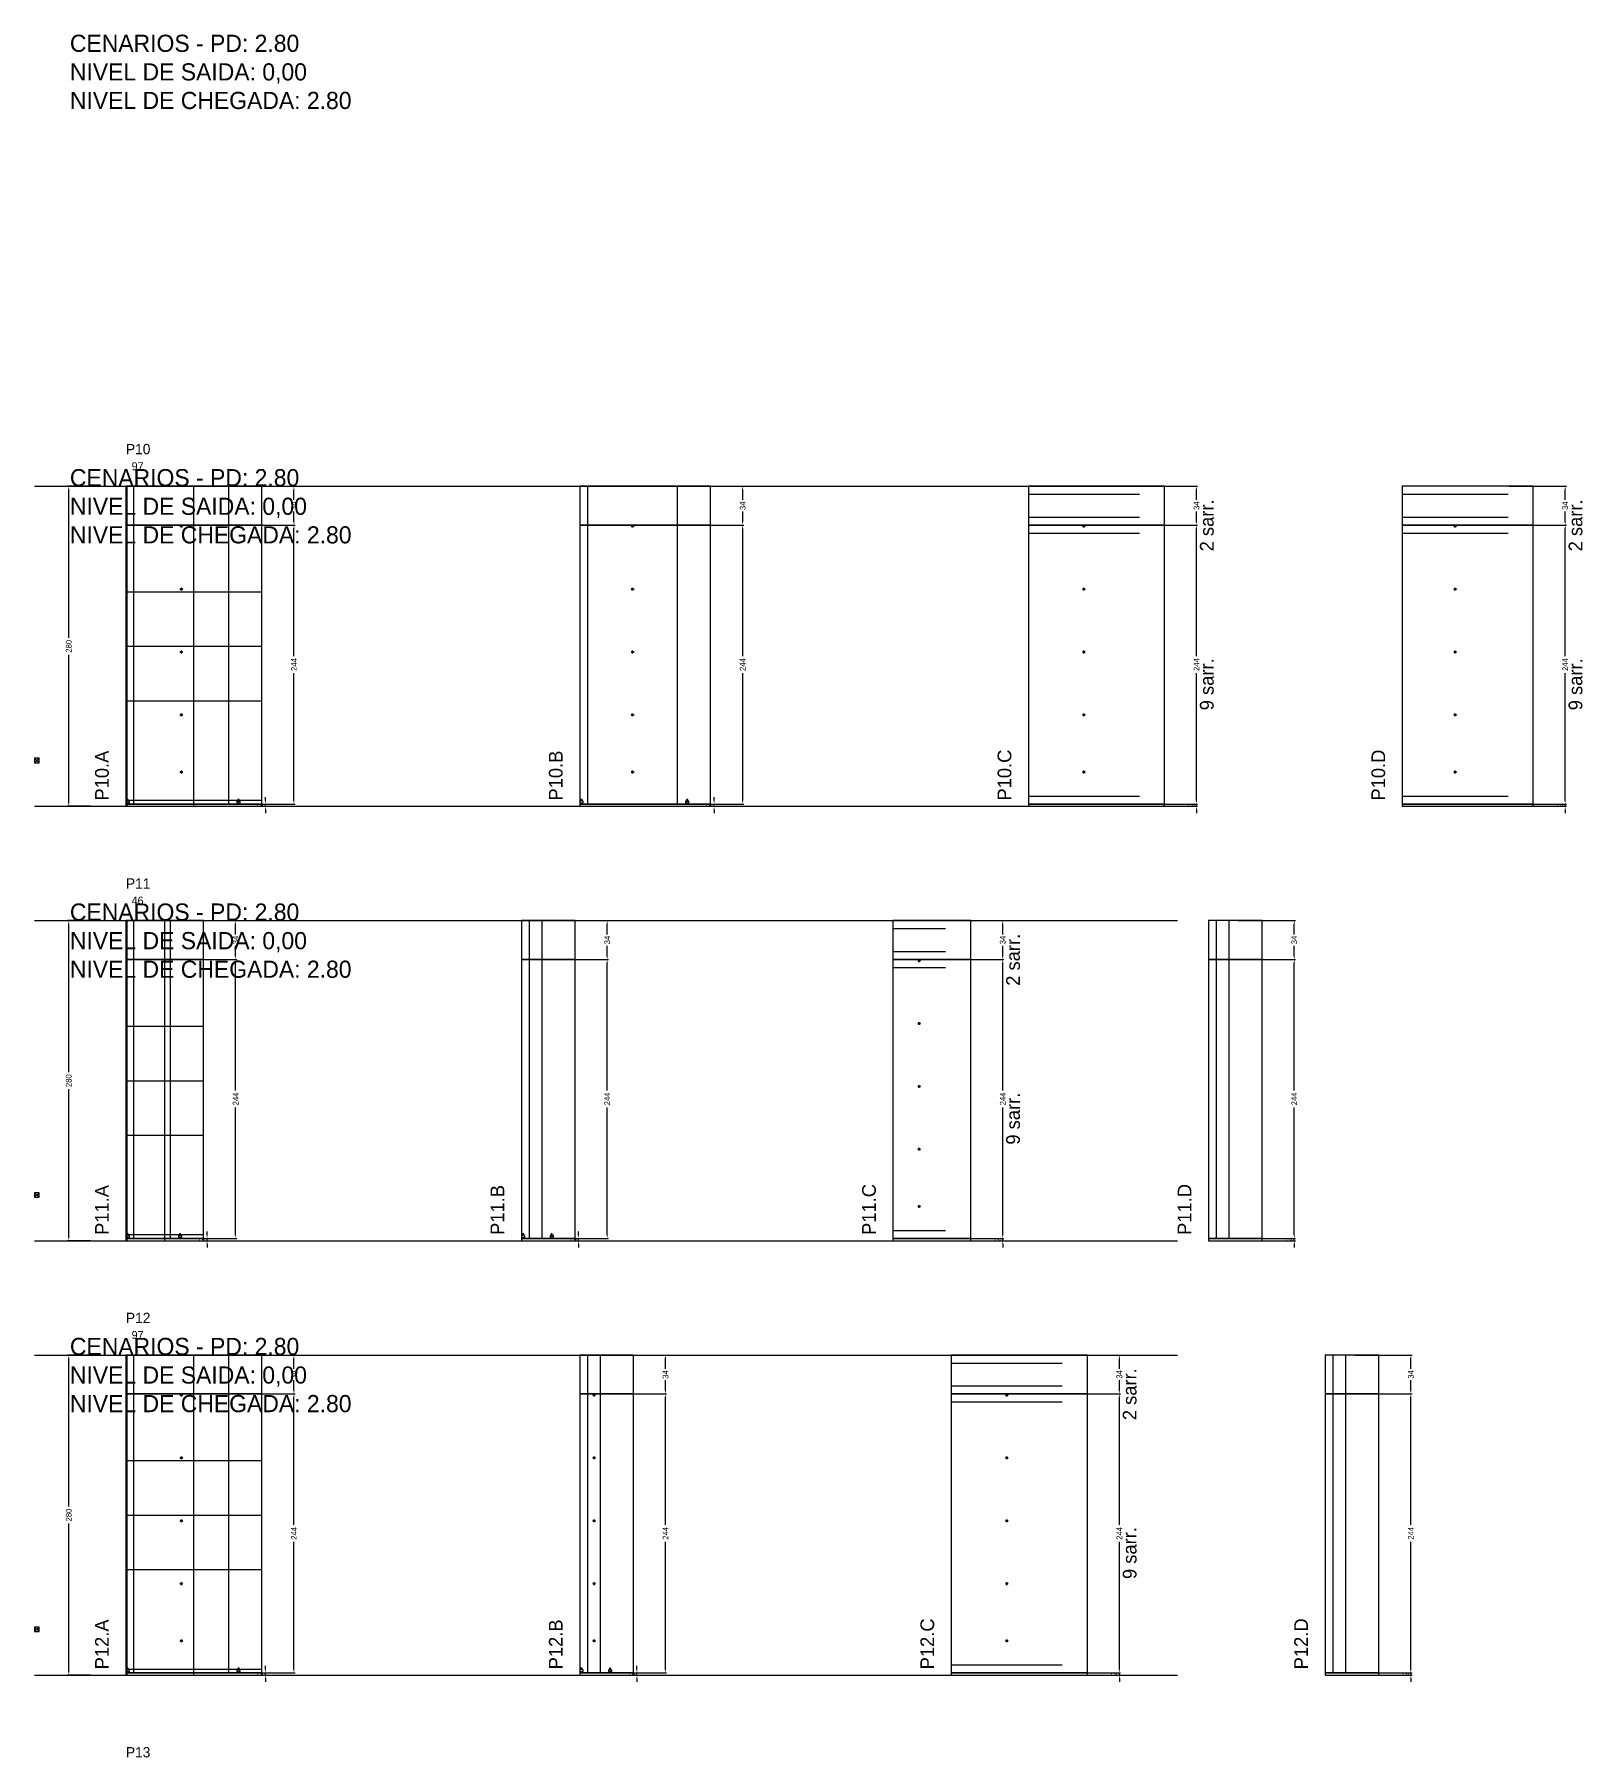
# Model space of a CAD drawing. Header units: centimetres. Extents: x -10500 to 4150, y -6466 to 304.
# Drawn here: x -7000 to -5646, y -1212 to 295 of the extents above; entities that cross this region are included whole.
import ezdxf

# ---------------------------------------------------------------- set-up
doc = ezdxf.new("R2010")
doc.units = ezdxf.units.CM
doc.linetypes.add('DASHED', pattern=[2, -2])
for name, color, linetype in [('CHAPA', 140, 'Continuous'), ('COTA', 241, 'Continuous'), ('COTAS FURACAO', 16, 'Continuous'), ('Madeira', 30, 'Continuous'), ('MEIO_PONT', 160, 'Continuous'), ('NOMENCLATURA', 7, 'Continuous'), ('Nível', 160, 'Continuous'), ('Painéis', 200, 'Continuous'), ('Perfil Metálico', 150, 'Continuous'), ('SARR_2.2x7', 40, 'Continuous'), ('SARRAFO DE PRESSAO', 200, 'Continuous'), ('texto', 7, 'Continuous'), ('TEXTO_GERAL', 7, 'Continuous')]:
    doc.layers.add(name, color=color, linetype=linetype)
doc.dimstyles.new('PAINEL-NOVA', dxfattribs={"dimtxt": 5, "dimasz": 3, "dimexe": 1, "dimexo": 1, "dimgap": 1, "dimtad": 1, "dimcen": 2.5, "dimazin": 3, "dimtfac": 1, "dimtmove": 0, "dimatfit": 3})

# ---------------------------------------------------------------- blocks, each defined once
blk = doc.blocks.new('_CLOSEDFILLED')
at = {"color": 0, "linetype": 'BYBLOCK'}
blk.add_solid([(-1, 0.16), (0, 0), (-1, -0.16)], dxfattribs=at)
blk = doc.blocks.new('*D1')
for p, q in [((-6951, -100), (-6971, -100)), ((-6970, -232.5), (-6970, -103)), ((-6970, -377), (-6970, -247.5)), ((-6951, -380), (-6971, -380))]:
    blk.add_line(p, q)
at = {"layer": 'Defpoints'}
for p in [(-6950, -100), (-6970, -380), (-6950, -380)]:
    blk.add_point(p, dxfattribs=at)
at = {"layer": 'COTA', "xscale": 3, "yscale": 3}
for p, rotation in [((-6970, -100), 90), ((-6970, -380), 270)]:
    blk.add_blockref('_CLOSEDFILLED', p, dxfattribs=dict(at, rotation=rotation))
at = {"layer": 'COTA', "insert": (-6970, -240), "char_height": 5, "attachment_point": 5, "rotation": 90}
blk.add_mtext('280', dxfattribs=at)
blk = doc.blocks.new('MULDURA')
at = {"layer": 'Paineis'}
for p, q in [((0, 0), (4, 4)), ((4, 0), (0, 4))]:
    blk.add_line(p, q, dxfattribs=at)
blk.add_lwpolyline([(0, 0), (4, 0), (4, 4), (0, 4)], close=True, dxfattribs=at)
blk = doc.blocks.new('*D3')
for p, q in [((-6822, -134), (-6772, -134)), ((-6773, -248.5), (-6773, -137)), ((-6773, -375), (-6773, -263.5)), ((-6822, -378), (-6772, -378))]:
    blk.add_line(p, q)
at = {"layer": 'Defpoints'}
for p in [(-6823, -134), (-6823, -378), (-6773, -378)]:
    blk.add_point(p, dxfattribs=at)
at = {"layer": 'COTA', "xscale": 3, "yscale": 3}
for p, rotation in [((-6773, -134), 90), ((-6773, -378), 270)]:
    blk.add_blockref('_CLOSEDFILLED', p, dxfattribs=dict(at, rotation=rotation))
at = {"layer": 'COTA', "insert": (-6773, -256), "char_height": 5, "attachment_point": 5, "rotation": 90}
blk.add_mtext('244', dxfattribs=at)
blk = doc.blocks.new('*D4')
for p, q in [((-6822, -100), (-6772, -100)), ((-6773, -112), (-6773, -103)), ((-6822, -134), (-6772, -134)), ((-6773, -131), (-6773, -122))]:
    blk.add_line(p, q)
at = {"layer": 'Defpoints'}
for p in [(-6823, -100), (-6823, -134), (-6773, -134)]:
    blk.add_point(p, dxfattribs=at)
at = {"layer": 'COTA', "xscale": 3, "yscale": 3}
for p, rotation in [((-6773, -100), 90), ((-6773, -134), 270)]:
    blk.add_blockref('_CLOSEDFILLED', p, dxfattribs=dict(at, rotation=rotation))
at = {"layer": 'COTA', "insert": (-6773, -117), "char_height": 5, "attachment_point": 5, "rotation": 90}
blk.add_mtext('34', dxfattribs=at)
blk = doc.blocks.new('SLIPTEE')
at = {"layer": 'Paineis'}
blk.add_lwpolyline([(0, 0), (3, 0), (3, 1.5), (2, 1.5), (2, 3), (1, 3), (1, 1.5), (0, 1.5)], close=True, dxfattribs=at)
blk = doc.blocks.new('SLIPTDD')
at = {"layer": 'Paineis'}
blk.add_line((0, 1.5), (3, 1.5), dxfattribs=at)
blk.add_lwpolyline([(0, 0), (3, 0), (3, 1.5), (2, 1.5), (2, 3), (1, 3), (1, 1.5), (0, 1.5)], close=True, dxfattribs=at)
blk = doc.blocks.new('furacao')
at = {"layer": 'COTAS FURACAO'}
for p, q in [((-1.2, 0), (1.2, 0)), ((0, -1.2), (0, 1.2))]:
    blk.add_line(p, q, dxfattribs=at)
blk.add_circle((0, 0), 0.8, dxfattribs=at)
blk = doc.blocks.new('*D6')
for p, q in [((-6429.5, -134), (-6379.5, -134)), ((-6380.5, -248.5), (-6380.5, -137)), ((-6380.5, -375), (-6380.5, -263.5)), ((-6429.5, -378), (-6379.5, -378))]:
    blk.add_line(p, q)
at = {"layer": 'Defpoints'}
for p in [(-6430.5, -134), (-6430.5, -378), (-6380.5, -378)]:
    blk.add_point(p, dxfattribs=at)
at = {"layer": 'COTA', "xscale": 3, "yscale": 3}
for p, rotation in [((-6380.5, -134), 90), ((-6380.5, -378), 270)]:
    blk.add_blockref('_CLOSEDFILLED', p, dxfattribs=dict(at, rotation=rotation))
at = {"layer": 'COTA', "insert": (-6380.5, -256), "char_height": 5, "attachment_point": 5, "rotation": 90}
blk.add_mtext('244', dxfattribs=at)
blk = doc.blocks.new('*D7')
for p, q in [((-6429.5, -100), (-6379.5, -100)), ((-6380.5, -112), (-6380.5, -103)), ((-6429.5, -134), (-6379.5, -134)), ((-6380.5, -131), (-6380.5, -122))]:
    blk.add_line(p, q)
at = {"layer": 'Defpoints'}
for p in [(-6430.5, -100), (-6430.5, -134), (-6380.5, -134)]:
    blk.add_point(p, dxfattribs=at)
at = {"layer": 'COTA', "xscale": 3, "yscale": 3}
for p, rotation in [((-6380.5, -100), 90), ((-6380.5, -134), 270)]:
    blk.add_blockref('_CLOSEDFILLED', p, dxfattribs=dict(at, rotation=rotation))
at = {"layer": 'COTA', "insert": (-6380.5, -117), "char_height": 5, "attachment_point": 5, "rotation": 90}
blk.add_mtext('34', dxfattribs=at)
blk = doc.blocks.new('*D9')
for p, q in [((-6032.5, -134), (-5982.5, -134)), ((-5983.5, -248.5), (-5983.5, -137)), ((-5983.5, -375), (-5983.5, -263.5)), ((-6032.5, -378), (-5982.5, -378))]:
    blk.add_line(p, q)
at = {"layer": 'Defpoints'}
for p in [(-6033.5, -134), (-6033.5, -378), (-5983.5, -378)]:
    blk.add_point(p, dxfattribs=at)
at = {"layer": 'COTA', "xscale": 3, "yscale": 3}
for p, rotation in [((-5983.5, -134), 90), ((-5983.5, -378), 270)]:
    blk.add_blockref('_CLOSEDFILLED', p, dxfattribs=dict(at, rotation=rotation))
at = {"layer": 'COTA', "insert": (-5983.5, -256), "char_height": 5, "attachment_point": 5, "rotation": 90}
blk.add_mtext('244', dxfattribs=at)
blk = doc.blocks.new('*D10')
for p, q in [((-6032.5, -100), (-5982.5, -100)), ((-5983.5, -112), (-5983.5, -103)), ((-6032.5, -134), (-5982.5, -134)), ((-5983.5, -131), (-5983.5, -122))]:
    blk.add_line(p, q)
at = {"layer": 'Defpoints'}
for p in [(-6033.5, -100), (-6033.5, -134), (-5983.5, -134)]:
    blk.add_point(p, dxfattribs=at)
at = {"layer": 'COTA', "xscale": 3, "yscale": 3}
for p, rotation in [((-5983.5, -100), 90), ((-5983.5, -134), 270)]:
    blk.add_blockref('_CLOSEDFILLED', p, dxfattribs=dict(at, rotation=rotation))
at = {"layer": 'COTA', "insert": (-5983.5, -117), "char_height": 5, "attachment_point": 5, "rotation": 90}
blk.add_mtext('34', dxfattribs=at)
blk = doc.blocks.new('*D12')
for p, q in [((-5710, -134), (-5660, -134)), ((-5661, -248.5), (-5661, -137)), ((-5661, -375), (-5661, -263.5)), ((-5710, -378), (-5660, -378))]:
    blk.add_line(p, q)
at = {"layer": 'Defpoints'}
for p in [(-5711, -134), (-5711, -378), (-5661, -378)]:
    blk.add_point(p, dxfattribs=at)
at = {"layer": 'COTA', "xscale": 3, "yscale": 3}
for p, rotation in [((-5661, -134), 90), ((-5661, -378), 270)]:
    blk.add_blockref('_CLOSEDFILLED', p, dxfattribs=dict(at, rotation=rotation))
at = {"layer": 'COTA', "insert": (-5661, -256), "char_height": 5, "attachment_point": 5, "rotation": 90}
blk.add_mtext('244', dxfattribs=at)
blk = doc.blocks.new('*D13')
for p, q in [((-5710, -100), (-5660, -100)), ((-5661, -112), (-5661, -103)), ((-5710, -134), (-5660, -134)), ((-5661, -131), (-5661, -122))]:
    blk.add_line(p, q)
at = {"layer": 'Defpoints'}
for p in [(-5711, -100), (-5711, -134), (-5661, -134)]:
    blk.add_point(p, dxfattribs=at)
at = {"layer": 'COTA', "xscale": 3, "yscale": 3}
for p, rotation in [((-5661, -100), 90), ((-5661, -134), 270)]:
    blk.add_blockref('_CLOSEDFILLED', p, dxfattribs=dict(at, rotation=rotation))
at = {"layer": 'COTA', "insert": (-5661, -117), "char_height": 5, "attachment_point": 5, "rotation": 90}
blk.add_mtext('34', dxfattribs=at)
blk = doc.blocks.new('*D27')
for p, q in [((-6951, -480), (-6971, -480)), ((-6970, -612.5), (-6970, -483)), ((-6970, -757), (-6970, -627.5)), ((-6951, -760), (-6971, -760))]:
    blk.add_line(p, q)
at = {"layer": 'Defpoints'}
for p in [(-6950, -480), (-6970, -760), (-6950, -760)]:
    blk.add_point(p, dxfattribs=at)
at = {"layer": 'COTA', "xscale": 3, "yscale": 3}
for p, rotation in [((-6970, -480), 90), ((-6970, -760), 270)]:
    blk.add_blockref('_CLOSEDFILLED', p, dxfattribs=dict(at, rotation=rotation))
at = {"layer": 'COTA', "insert": (-6970, -620), "char_height": 5, "attachment_point": 5, "rotation": 90}
blk.add_mtext('280', dxfattribs=at)
blk = doc.blocks.new('*D29')
for p, q in [((-6873, -514), (-6823, -514)), ((-6824, -628.5), (-6824, -517)), ((-6824, -755), (-6824, -643.5)), ((-6873, -758), (-6823, -758))]:
    blk.add_line(p, q)
at = {"layer": 'Defpoints'}
for p in [(-6874, -514), (-6874, -758), (-6824, -758)]:
    blk.add_point(p, dxfattribs=at)
at = {"layer": 'COTA', "xscale": 3, "yscale": 3}
for p, rotation in [((-6824, -514), 90), ((-6824, -758), 270)]:
    blk.add_blockref('_CLOSEDFILLED', p, dxfattribs=dict(at, rotation=rotation))
at = {"layer": 'COTA', "insert": (-6824, -636), "char_height": 5, "attachment_point": 5, "rotation": 90}
blk.add_mtext('244', dxfattribs=at)
blk = doc.blocks.new('*D30')
for p, q in [((-6873, -480), (-6823, -480)), ((-6824, -492), (-6824, -483)), ((-6824, -511), (-6824, -502)), ((-6873, -514), (-6823, -514))]:
    blk.add_line(p, q)
at = {"layer": 'Defpoints'}
for p in [(-6874, -480), (-6874, -514), (-6824, -514)]:
    blk.add_point(p, dxfattribs=at)
at = {"layer": 'COTA', "xscale": 3, "yscale": 3}
for p, rotation in [((-6824, -480), 90), ((-6824, -514), 270)]:
    blk.add_blockref('_CLOSEDFILLED', p, dxfattribs=dict(at, rotation=rotation))
at = {"layer": 'COTA', "insert": (-6824, -497), "char_height": 5, "attachment_point": 5, "rotation": 90}
blk.add_mtext('34', dxfattribs=at)
blk = doc.blocks.new('*D32')
for p, q in [((-6548, -514), (-6498, -514)), ((-6499, -628.5), (-6499, -517)), ((-6499, -755), (-6499, -643.5)), ((-6548, -758), (-6498, -758))]:
    blk.add_line(p, q)
at = {"layer": 'Defpoints'}
for p in [(-6549, -514), (-6549, -758), (-6499, -758)]:
    blk.add_point(p, dxfattribs=at)
at = {"layer": 'COTA', "xscale": 3, "yscale": 3}
for p, rotation in [((-6499, -514), 90), ((-6499, -758), 270)]:
    blk.add_blockref('_CLOSEDFILLED', p, dxfattribs=dict(at, rotation=rotation))
at = {"layer": 'COTA', "insert": (-6499, -636), "char_height": 5, "attachment_point": 5, "rotation": 90}
blk.add_mtext('244', dxfattribs=at)
blk = doc.blocks.new('*D33')
for p, q in [((-6548, -480), (-6498, -480)), ((-6499, -492), (-6499, -483)), ((-6499, -511), (-6499, -502)), ((-6548, -514), (-6498, -514))]:
    blk.add_line(p, q)
at = {"layer": 'Defpoints'}
for p in [(-6549, -480), (-6549, -514), (-6499, -514)]:
    blk.add_point(p, dxfattribs=at)
at = {"layer": 'COTA', "xscale": 3, "yscale": 3}
for p, rotation in [((-6499, -480), 90), ((-6499, -514), 270)]:
    blk.add_blockref('_CLOSEDFILLED', p, dxfattribs=dict(at, rotation=rotation))
at = {"layer": 'COTA', "insert": (-6499, -497), "char_height": 5, "attachment_point": 5, "rotation": 90}
blk.add_mtext('34', dxfattribs=at)
blk = doc.blocks.new('*D35')
for p, q in [((-6202, -514), (-6152, -514)), ((-6153, -628.5), (-6153, -517)), ((-6153, -755), (-6153, -643.5)), ((-6202, -758), (-6152, -758))]:
    blk.add_line(p, q)
at = {"layer": 'Defpoints'}
for p in [(-6203, -514), (-6203, -758), (-6153, -758)]:
    blk.add_point(p, dxfattribs=at)
at = {"layer": 'COTA', "xscale": 3, "yscale": 3}
for p, rotation in [((-6153, -514), 90), ((-6153, -758), 270)]:
    blk.add_blockref('_CLOSEDFILLED', p, dxfattribs=dict(at, rotation=rotation))
at = {"layer": 'COTA', "insert": (-6153, -636), "char_height": 5, "attachment_point": 5, "rotation": 90}
blk.add_mtext('244', dxfattribs=at)
blk = doc.blocks.new('*D36')
for p, q in [((-6202, -480), (-6152, -480)), ((-6153, -492), (-6153, -483)), ((-6153, -511), (-6153, -502)), ((-6202, -514), (-6152, -514))]:
    blk.add_line(p, q)
at = {"layer": 'Defpoints'}
for p in [(-6203, -480), (-6203, -514), (-6153, -514)]:
    blk.add_point(p, dxfattribs=at)
at = {"layer": 'COTA', "xscale": 3, "yscale": 3}
for p, rotation in [((-6153, -480), 90), ((-6153, -514), 270)]:
    blk.add_blockref('_CLOSEDFILLED', p, dxfattribs=dict(at, rotation=rotation))
at = {"layer": 'COTA', "insert": (-6153, -497), "char_height": 5, "attachment_point": 5, "rotation": 90}
blk.add_mtext('34', dxfattribs=at)
blk = doc.blocks.new('*D38')
for p, q in [((-5947, -514), (-5897, -514)), ((-5898, -628.5), (-5898, -517)), ((-5898, -755), (-5898, -643.5)), ((-5947, -758), (-5897, -758))]:
    blk.add_line(p, q)
at = {"layer": 'Defpoints'}
for p in [(-5948, -514), (-5948, -758), (-5898, -758)]:
    blk.add_point(p, dxfattribs=at)
at = {"layer": 'COTA', "xscale": 3, "yscale": 3}
for p, rotation in [((-5898, -514), 90), ((-5898, -758), 270)]:
    blk.add_blockref('_CLOSEDFILLED', p, dxfattribs=dict(at, rotation=rotation))
at = {"layer": 'COTA', "insert": (-5898, -636), "char_height": 5, "attachment_point": 5, "rotation": 90}
blk.add_mtext('244', dxfattribs=at)
blk = doc.blocks.new('*D39')
for p, q in [((-5947, -480), (-5897, -480)), ((-5898, -492), (-5898, -483)), ((-5898, -511), (-5898, -502)), ((-5947, -514), (-5897, -514))]:
    blk.add_line(p, q)
at = {"layer": 'Defpoints'}
for p in [(-5948, -480), (-5948, -514), (-5898, -514)]:
    blk.add_point(p, dxfattribs=at)
at = {"layer": 'COTA', "xscale": 3, "yscale": 3}
for p, rotation in [((-5898, -480), 90), ((-5898, -514), 270)]:
    blk.add_blockref('_CLOSEDFILLED', p, dxfattribs=dict(at, rotation=rotation))
at = {"layer": 'COTA', "insert": (-5898, -497), "char_height": 5, "attachment_point": 5, "rotation": 90}
blk.add_mtext('34', dxfattribs=at)
blk = doc.blocks.new('*D53')
for p, q in [((-6951, -860), (-6971, -860)), ((-6970, -992.5), (-6970, -863)), ((-6970, -1137), (-6970, -1007.5)), ((-6951, -1140), (-6971, -1140))]:
    blk.add_line(p, q)
at = {"layer": 'Defpoints'}
for p in [(-6950, -860), (-6970, -1140), (-6950, -1140)]:
    blk.add_point(p, dxfattribs=at)
at = {"layer": 'COTA', "xscale": 3, "yscale": 3}
for p, rotation in [((-6970, -860), 90), ((-6970, -1140), 270)]:
    blk.add_blockref('_CLOSEDFILLED', p, dxfattribs=dict(at, rotation=rotation))
at = {"layer": 'COTA', "insert": (-6970, -1000), "char_height": 5, "attachment_point": 5, "rotation": 90}
blk.add_mtext('280', dxfattribs=at)
blk = doc.blocks.new('*D55')
for p, q in [((-6822, -894), (-6772, -894)), ((-6773, -1008.5), (-6773, -897)), ((-6773, -1135), (-6773, -1023.5)), ((-6822, -1138), (-6772, -1138))]:
    blk.add_line(p, q)
at = {"layer": 'Defpoints'}
for p in [(-6823, -894), (-6823, -1138), (-6773, -1138)]:
    blk.add_point(p, dxfattribs=at)
at = {"layer": 'COTA', "xscale": 3, "yscale": 3}
for p, rotation in [((-6773, -894), 90), ((-6773, -1138), 270)]:
    blk.add_blockref('_CLOSEDFILLED', p, dxfattribs=dict(at, rotation=rotation))
at = {"layer": 'COTA', "insert": (-6773, -1016), "char_height": 5, "attachment_point": 5, "rotation": 90}
blk.add_mtext('244', dxfattribs=at)
blk = doc.blocks.new('*D56')
for p, q in [((-6822, -860), (-6772, -860)), ((-6773, -872), (-6773, -863)), ((-6773, -891), (-6773, -882)), ((-6822, -894), (-6772, -894))]:
    blk.add_line(p, q)
at = {"layer": 'Defpoints'}
for p in [(-6823, -860), (-6823, -894), (-6773, -894)]:
    blk.add_point(p, dxfattribs=at)
at = {"layer": 'COTA', "xscale": 3, "yscale": 3}
for p, rotation in [((-6773, -860), 90), ((-6773, -894), 270)]:
    blk.add_blockref('_CLOSEDFILLED', p, dxfattribs=dict(at, rotation=rotation))
at = {"layer": 'COTA', "insert": (-6773, -877), "char_height": 5, "attachment_point": 5, "rotation": 90}
blk.add_mtext('34', dxfattribs=at)
blk = doc.blocks.new('*D58')
for p, q in [((-6497, -894), (-6447, -894)), ((-6448, -1008.5), (-6448, -897)), ((-6448, -1135), (-6448, -1023.5)), ((-6497, -1138), (-6447, -1138))]:
    blk.add_line(p, q)
at = {"layer": 'Defpoints'}
for p in [(-6498, -894), (-6498, -1138), (-6448, -1138)]:
    blk.add_point(p, dxfattribs=at)
at = {"layer": 'COTA', "xscale": 3, "yscale": 3}
for p, rotation in [((-6448, -894), 90), ((-6448, -1138), 270)]:
    blk.add_blockref('_CLOSEDFILLED', p, dxfattribs=dict(at, rotation=rotation))
at = {"layer": 'COTA', "insert": (-6448, -1016), "char_height": 5, "attachment_point": 5, "rotation": 90}
blk.add_mtext('244', dxfattribs=at)
blk = doc.blocks.new('*D59')
for p, q in [((-6497, -860), (-6447, -860)), ((-6448, -872), (-6448, -863)), ((-6448, -891), (-6448, -882)), ((-6497, -894), (-6447, -894))]:
    blk.add_line(p, q)
at = {"layer": 'Defpoints'}
for p in [(-6498, -860), (-6498, -894), (-6448, -894)]:
    blk.add_point(p, dxfattribs=at)
at = {"layer": 'COTA', "xscale": 3, "yscale": 3}
for p, rotation in [((-6448, -860), 90), ((-6448, -894), 270)]:
    blk.add_blockref('_CLOSEDFILLED', p, dxfattribs=dict(at, rotation=rotation))
at = {"layer": 'COTA', "insert": (-6448, -877), "char_height": 5, "attachment_point": 5, "rotation": 90}
blk.add_mtext('34', dxfattribs=at)
blk = doc.blocks.new('*D61')
for p, q in [((-6100, -894), (-6050, -894)), ((-6051, -1008.5), (-6051, -897)), ((-6051, -1135), (-6051, -1023.5)), ((-6100, -1138), (-6050, -1138))]:
    blk.add_line(p, q)
at = {"layer": 'Defpoints'}
for p in [(-6101, -894), (-6101, -1138), (-6051, -1138)]:
    blk.add_point(p, dxfattribs=at)
at = {"layer": 'COTA', "xscale": 3, "yscale": 3}
for p, rotation in [((-6051, -894), 90), ((-6051, -1138), 270)]:
    blk.add_blockref('_CLOSEDFILLED', p, dxfattribs=dict(at, rotation=rotation))
at = {"layer": 'COTA', "insert": (-6051, -1016), "char_height": 5, "attachment_point": 5, "rotation": 90}
blk.add_mtext('244', dxfattribs=at)
blk = doc.blocks.new('*D62')
for p, q in [((-6100, -860), (-6050, -860)), ((-6051, -872), (-6051, -863)), ((-6051, -891), (-6051, -882)), ((-6100, -894), (-6050, -894))]:
    blk.add_line(p, q)
at = {"layer": 'Defpoints'}
for p in [(-6101, -860), (-6101, -894), (-6051, -894)]:
    blk.add_point(p, dxfattribs=at)
at = {"layer": 'COTA', "xscale": 3, "yscale": 3}
for p, rotation in [((-6051, -860), 90), ((-6051, -894), 270)]:
    blk.add_blockref('_CLOSEDFILLED', p, dxfattribs=dict(at, rotation=rotation))
at = {"layer": 'COTA', "insert": (-6051, -877), "char_height": 5, "attachment_point": 5, "rotation": 90}
blk.add_mtext('34', dxfattribs=at)
blk = doc.blocks.new('*D64')
for p, q in [((-5845, -894), (-5795, -894)), ((-5796, -1008.5), (-5796, -897)), ((-5796, -1135), (-5796, -1023.5)), ((-5845, -1138), (-5795, -1138))]:
    blk.add_line(p, q)
at = {"layer": 'Defpoints'}
for p in [(-5846, -894), (-5846, -1138), (-5796, -1138)]:
    blk.add_point(p, dxfattribs=at)
at = {"layer": 'COTA', "xscale": 3, "yscale": 3}
for p, rotation in [((-5796, -894), 90), ((-5796, -1138), 270)]:
    blk.add_blockref('_CLOSEDFILLED', p, dxfattribs=dict(at, rotation=rotation))
at = {"layer": 'COTA', "insert": (-5796, -1016), "char_height": 5, "attachment_point": 5, "rotation": 90}
blk.add_mtext('244', dxfattribs=at)
blk = doc.blocks.new('*D65')
for p, q in [((-5845, -860), (-5795, -860)), ((-5796, -872), (-5796, -863)), ((-5796, -891), (-5796, -882)), ((-5845, -894), (-5795, -894))]:
    blk.add_line(p, q)
at = {"layer": 'Defpoints'}
for p in [(-5846, -860), (-5846, -894), (-5796, -894)]:
    blk.add_point(p, dxfattribs=at)
at = {"layer": 'COTA', "xscale": 3, "yscale": 3}
for p, rotation in [((-5796, -860), 90), ((-5796, -894), 270)]:
    blk.add_blockref('_CLOSEDFILLED', p, dxfattribs=dict(at, rotation=rotation))
at = {"layer": 'COTA', "insert": (-5796, -877), "char_height": 5, "attachment_point": 5, "rotation": 90}
blk.add_mtext('34', dxfattribs=at)

msp = doc.modelspace()

# ---------------------------------------------------------------- linework, layer by layer
at = {"layer": 'CHAPA'}
for points in [[(-6920, -380), (-6918.8, -380), (-6918.8, -100), (-6920, -100)], [(-6920, -760), (-6918.8, -760), (-6918.8, -480), (-6920, -480)], [(-6920, -1140), (-6918.8, -1140), (-6918.8, -860), (-6920, -860)]]:
    msp.add_lwpolyline(points, close=True, dxfattribs=at)
at = {"layer": 'Madeira'}
for points in [[(-6920, -192.4), (-6801, -192.4)], [(-6920, -287.6), (-6801, -287.6)], [(-6920, -572.4), (-6852, -572.4)], [(-6920, -667.6), (-6852, -667.6)], [(-6920, -952.4), (-6801, -952.4)], [(-6920, -1047.6), (-6801, -1047.6)]]:
    msp.add_lwpolyline(points, dxfattribs=at)
at = {"layer": 'MEIO_PONT'}
for points in [[(-6920, -240), (-6801, -240)], [(-6920, -620), (-6852, -620)], [(-6920, -1000), (-6801, -1000)]]:
    msp.add_lwpolyline(points, dxfattribs=at)
at = {"layer": 'Nível', "linetype": 'DASHED'}
for points in [[(-7000, -100), (-6000, -100)], [(-7000, -380), (-6000, -380)], [(-7000, -480), (-6000, -480)], [(-7000, -760), (-6000, -760)], [(-7000, -860), (-6000, -860)], [(-7000, -1140), (-6000, -1140)]]:
    msp.add_lwpolyline(points, dxfattribs=at)
at = {"layer": 'Painéis'}
for points in [[(-6920, -134), (-6801, -134), (-6801, -100), (-6920, -100)], [(-6920, -380), (-6801, -380), (-6801, -100), (-6920, -100)], [(-6523, -134), (-6408.5, -134), (-6408.5, -100), (-6523, -100)], [(-6130.5, -134), (-6011.5, -134), (-6011.5, -100), (-6130.5, -100)], [(-5803.5, -134), (-5689, -134), (-5689, -100), (-5803.5, -100)], [(-6920, -378), (-6801, -378), (-6801, -134), (-6920, -134)], [(-6523, -378), (-6408.5, -378), (-6408.5, -134), (-6523, -134)], [(-6130.5, -378), (-6011.5, -378), (-6011.5, -134), (-6130.5, -134)], [(-5803.5, -378), (-5689, -378), (-5689, -134), (-5803.5, -134)], [(-6920, -380), (-6801, -380), (-6801, -378), (-6920, -378)], [(-6523, -380), (-6408.5, -380), (-6408.5, -378), (-6523, -378)], [(-6130.5, -380), (-6011.5, -380), (-6011.5, -378), (-6130.5, -378)], [(-5803.5, -380), (-5689, -380), (-5689, -378), (-5803.5, -378)], [(-6920, -514), (-6852, -514), (-6852, -480), (-6920, -480)], [(-6920, -760), (-6852, -760), (-6852, -480), (-6920, -480)], [(-6574, -514), (-6527, -514), (-6527, -480), (-6574, -480)], [(-6249, -514), (-6181, -514), (-6181, -480), (-6249, -480)], [(-5973, -514), (-5926, -514), (-5926, -480), (-5973, -480)], [(-6920, -758), (-6852, -758), (-6852, -514), (-6920, -514)], [(-6574, -758), (-6527, -758), (-6527, -514), (-6574, -514)], [(-6249, -758), (-6181, -758), (-6181, -514), (-6249, -514)], [(-5973, -758), (-5926, -758), (-5926, -514), (-5973, -514)], [(-6920, -760), (-6852, -760), (-6852, -758), (-6920, -758)], [(-6574, -760), (-6527, -760), (-6527, -758), (-6574, -758)], [(-6249, -760), (-6181, -760), (-6181, -758), (-6249, -758)], [(-5973, -760), (-5926, -760), (-5926, -758), (-5973, -758)], [(-6920, -894), (-6801, -894), (-6801, -860), (-6920, -860)], [(-6920, -1140), (-6801, -1140), (-6801, -860), (-6920, -860)], [(-6523, -894), (-6476, -894), (-6476, -860), (-6523, -860)], [(-6198, -894), (-6079, -894), (-6079, -860), (-6198, -860)], [(-5871, -894), (-5824, -894), (-5824, -860), (-5871, -860)], [(-6920, -1138), (-6801, -1138), (-6801, -894), (-6920, -894)], [(-6523, -1138), (-6476, -1138), (-6476, -894), (-6523, -894)], [(-6198, -1138), (-6079, -1138), (-6079, -894), (-6198, -894)], [(-5871, -1138), (-5824, -1138), (-5824, -894), (-5871, -894)], [(-6920, -1140), (-6801, -1140), (-6801, -1138), (-6920, -1138)], [(-6523, -1140), (-6476, -1140), (-6476, -1138), (-6523, -1138)], [(-6198, -1140), (-6079, -1140), (-6079, -1138), (-6198, -1138)], [(-5871, -1140), (-5824, -1140), (-5824, -1138), (-5871, -1138)]]:
    msp.add_lwpolyline(points, close=True, dxfattribs=at)
at = {"layer": 'Perfil Metálico'}
for p, q in [((-6860.5, -380), (-6860.5, -100)), ((-6886, -760), (-6886, -480)), ((-6860.5, -1140), (-6860.5, -860))]:
    msp.add_line(p, q, dxfattribs=at)
at = {"layer": 'SARR_2.2x7'}
for points in [[(-6913, -134), (-6913, -100)], [(-6830, -134), (-6830, -100)], [(-6516, -134), (-6516, -100)], [(-6437.5, -134), (-6437.5, -100)], [(-6130.5, -107), (-6033.5, -107)], [(-5803.5, -107), (-5711, -107)], [(-6130.5, -127), (-6033.5, -127)], [(-5803.5, -127), (-5711, -127)], [(-6130.5, -141), (-6033.5, -141)], [(-5803.5, -141), (-5711, -141)], [(-6130.5, -371), (-6033.5, -371)], [(-5803.5, -371), (-5711, -371)], [(-6913, -514), (-6913, -480)], [(-6881, -514), (-6881, -480)], [(-6567, -514), (-6567, -480)], [(-6556, -514), (-6556, -480)], [(-5966, -514), (-5966, -480)], [(-5955, -514), (-5955, -480)], [(-6249, -487), (-6203, -487)], [(-6249, -507), (-6203, -507)], [(-6249, -521), (-6203, -521)], [(-6249, -751), (-6203, -751)], [(-6913, -894), (-6913, -860)], [(-6830, -894), (-6830, -860)], [(-6516, -894), (-6516, -860)], [(-6505, -894), (-6505, -860)], [(-6198, -867), (-6101, -867)], [(-5864, -894), (-5864, -860)], [(-5853, -894), (-5853, -860)], [(-6198, -887), (-6101, -887)], [(-6198, -901), (-6101, -901)], [(-6198, -1131), (-6101, -1131)]]:
    msp.add_lwpolyline(points, dxfattribs=at)
at = {"layer": 'SARR_2.2x7', "linetype": 'DASHED'}
for points in [[(-6913, -378), (-6913, -134)], [(-6830, -378), (-6830, -134)], [(-6516, -378), (-6516, -134)], [(-6437.5, -378), (-6437.5, -134)], [(-6913, -758), (-6913, -514)], [(-6881, -758), (-6881, -514)], [(-6567, -758), (-6567, -514)], [(-6556, -758), (-6556, -514)], [(-5966, -758), (-5966, -514)], [(-5955, -758), (-5955, -514)], [(-6913, -1138), (-6913, -894)], [(-6830, -1138), (-6830, -894)], [(-6516, -1138), (-6516, -894)], [(-6505, -1138), (-6505, -894)], [(-5864, -1138), (-5864, -894)], [(-5853, -1138), (-5853, -894)]]:
    msp.add_lwpolyline(points, dxfattribs=at)
at = {"layer": 'SARRAFO DE PRESSAO'}
for points in [[(-6920, -380), (-6801, -380), (-6801, -375), (-6920, -375)], [(-6920, -760), (-6852, -760), (-6852, -755), (-6920, -755)], [(-6920, -1140), (-6801, -1140), (-6801, -1135), (-6920, -1135)]]:
    msp.add_lwpolyline(points, close=True, dxfattribs=at)

# ---------------------------------------------------------------- block references
at = {"layer": 'COTA'}
for name, p in [('furacao', (-6871.5, -135)), ('furacao', (-6476.75, -135)), ('furacao', (-6082, -135)), ('furacao', (-5757.25, -135)), ('furacao', (-6871.5, -190)), ('furacao', (-6476.75, -190)), ('furacao', (-6082, -190)), ('furacao', (-5757.25, -190)), ('furacao', (-6871.5, -245)), ('furacao', (-6476.75, -245)), ('furacao', (-6082, -245)), ('furacao', (-5757.25, -245)), ('furacao', (-6871.5, -300)), ('furacao', (-6476.75, -300)), ('furacao', (-6082, -300)), ('furacao', (-5757.25, -300)), ('MULDURA', (-7000, -342)), ('furacao', (-6871.5, -350)), ('furacao', (-6476.75, -350)), ('furacao', (-6082, -350)), ('furacao', (-5757.25, -350)), ('SLIPTEE', (-6920, -377)), ('SLIPTDD', (-6823, -377)), ('SLIPTEE', (-6523, -377)), ('SLIPTDD', (-6430.5, -377)), ('furacao', (-6226, -515)), ('furacao', (-6226, -570)), ('furacao', (-6226, -625)), ('furacao', (-6226, -680)), ('MULDURA', (-7000, -722)), ('furacao', (-6226, -730)), ('SLIPTEE', (-6920, -757)), ('SLIPTDD', (-6874, -757)), ('SLIPTEE', (-6574, -757)), ('SLIPTDD', (-6549, -757)), ('furacao', (-6871.5, -895)), ('furacao', (-6510.5, -895)), ('furacao', (-6149.5, -895)), ('furacao', (-6871.5, -950)), ('furacao', (-6510.5, -950)), ('furacao', (-6149.5, -950)), ('furacao', (-6871.5, -1005)), ('furacao', (-6510.5, -1005)), ('furacao', (-6149.5, -1005)), ('furacao', (-6871.5, -1060)), ('furacao', (-6510.5, -1060)), ('furacao', (-6149.5, -1060)), ('MULDURA', (-7000, -1102)), ('furacao', (-6871.5, -1110)), ('furacao', (-6510.5, -1110)), ('furacao', (-6149.5, -1110)), ('SLIPTEE', (-6920, -1137)), ('SLIPTDD', (-6823, -1137)), ('SLIPTEE', (-6523, -1137)), ('SLIPTDD', (-6498, -1137))]:
    msp.add_blockref(name, p, dxfattribs=at)

# ---------------------------------------------------------------- texts
at = {"layer": 'NOMENCLATURA'}
for s, p in [('CENARIOS - PD: 2.80', (-6969, 280)), ('NIVEL DE SAIDA: 0,00', (-6969, 255)), ('NIVEL DE CHEGADA: 2.80', (-6969, 230)), ('CENARIOS - PD: 2.80', (-6969, -100)), ('NIVEL DE SAIDA: 0,00', (-6969, -125)), ('NIVEL DE CHEGADA: 2.80', (-6969, -150)), ('CENARIOS - PD: 2.80', (-6969, -480)), ('NIVEL DE SAIDA: 0,00', (-6969, -505)), ('NIVEL DE CHEGADA: 2.80', (-6969, -530)), ('CENARIOS - PD: 2.80', (-6969, -860)), ('NIVEL DE SAIDA: 0,00', (-6969, -885)), ('NIVEL DE CHEGADA: 2.80', (-6969, -910))]:
    msp.add_text(s, height=15, dxfattribs=at).set_placement(p)
for s, p in [('2 sarr.', (-5968.5, -157)), ('2 sarr.', (-5646, -157)), ('9 sarr.', (-5968.5, -296)), ('9 sarr.', (-5646, -296)), ('P10.A', (-6935, -375)), ('P10.C', (-6145.5, -375)), ('P10.D', (-5818.5, -375)), ('P10.B', (-6538, -375)), ('2 sarr.', (-6138, -537)), ('9 sarr.', (-6138, -676)), ('P11.A', (-6935, -755)), ('P11.B', (-6589, -755)), ('P11.C', (-6264, -755)), ('P11.D', (-5988, -755)), ('2 sarr.', (-6036, -917)), ('9 sarr.', (-6036, -1056)), ('P12.A', (-6935, -1135)), ('P12.B', (-6538, -1135)), ('P12.C', (-6213, -1135)), ('P12.D', (-5886, -1135))]:
    msp.add_text(s, height=12, rotation=90, dxfattribs=at).set_placement(p)
at = {"layer": 'texto'}
for s, p in [('97', (-6915, -86)), ('46', (-6915, -466)), ('97', (-6915, -846))]:
    msp.add_text(s, height=7, dxfattribs=at).set_placement(p)
at = {"layer": 'TEXTO_GERAL'}
for s, p in [('P10', (-6920, -72)), ('P11', (-6920, -452)), ('P12', (-6920, -832)), ('P13', (-6920, -1212))]:
    msp.add_text(s, height=9, dxfattribs=at).set_placement(p)

# ---------------------------------------------------------------- dimensions: what is measured, and where the dimension line sits
at = {"layer": 'COTA'}
for base, p1, p2, picture, middle in [((-6970, -380), (-6950, -380), (-6950, -100), '*D1', (-6970, -240)), ((-6773, -134), (-6823, -134), (-6823, -100), '*D4', (-6773, -117)), ((-6380.5, -134), (-6430.5, -134), (-6430.5, -100), '*D7', (-6380.5, -117)), ((-5983.5, -134), (-6033.5, -134), (-6033.5, -100), '*D10', (-5983.5, -117)), ((-5661, -134), (-5711, -134), (-5711, -100), '*D13', (-5661, -117)), ((-6773, -378), (-6823, -378), (-6823, -134), '*D3', (-6773, -256)), ((-6380.5, -378), (-6430.5, -378), (-6430.5, -134), '*D6', (-6380.5, -256)), ((-5983.5, -378), (-6033.5, -378), (-6033.5, -134), '*D9', (-5983.5, -256)), ((-5661, -378), (-5711, -378), (-5711, -134), '*D12', (-5661, -256)), ((-6970, -760), (-6950, -760), (-6950, -480), '*D27', (-6970, -620)), ((-6824, -514), (-6874, -514), (-6874, -480), '*D30', (-6824, -497)), ((-6499, -514), (-6549, -514), (-6549, -480), '*D33', (-6499, -497)), ((-6153, -514), (-6203, -514), (-6203, -480), '*D36', (-6153, -497)), ((-5898, -514), (-5948, -514), (-5948, -480), '*D39', (-5898, -497)), ((-6824, -758), (-6874, -758), (-6874, -514), '*D29', (-6824, -636)), ((-6499, -758), (-6549, -758), (-6549, -514), '*D32', (-6499, -636)), ((-6153, -758), (-6203, -758), (-6203, -514), '*D35', (-6153, -636)), ((-5898, -758), (-5948, -758), (-5948, -514), '*D38', (-5898, -636)), ((-6970, -1140), (-6950, -1140), (-6950, -860), '*D53', (-6970, -1000)), ((-6773, -894), (-6823, -894), (-6823, -860), '*D56', (-6773, -877)), ((-6448, -894), (-6498, -894), (-6498, -860), '*D59', (-6448, -877)), ((-6051, -894), (-6101, -894), (-6101, -860), '*D62', (-6051, -877)), ((-5796, -894), (-5846, -894), (-5846, -860), '*D65', (-5796, -877)), ((-6773, -1138), (-6823, -1138), (-6823, -894), '*D55', (-6773, -1016)), ((-6448, -1138), (-6498, -1138), (-6498, -894), '*D58', (-6448, -1016)), ((-6051, -1138), (-6101, -1138), (-6101, -894), '*D61', (-6051, -1016)), ((-5796, -1138), (-5846, -1138), (-5846, -894), '*D64', (-5796, -1016))]:
    dim = msp.add_linear_dim(base=base, p1=p1, p2=p2, angle=90, dimstyle='PAINEL-NOVA', dxfattribs=at)
    dim.commit()
    dim.dimension.update_dxf_attribs({"geometry": picture, "text_midpoint": middle})
for base, p1, p2 in [((-6798, -380), (-6823, -380), (-6823, -378)), ((-6405.5, -380), (-6430.5, -380), (-6430.5, -378)), ((-5983.5, -380), (-6033.5, -380), (-6033.5, -378)), ((-5661, -380), (-5711, -380), (-5711, -378)), ((-6849, -760), (-6874, -760), (-6874, -758)), ((-6524, -760), (-6549, -760), (-6549, -758)), ((-6153, -760), (-6203, -760), (-6203, -758)), ((-5898, -760), (-5948, -760), (-5948, -758)), ((-6798, -1140), (-6823, -1140), (-6823, -1138)), ((-6473, -1140), (-6498, -1140), (-6498, -1138)), ((-6051, -1140), (-6101, -1140), (-6101, -1138)), ((-5796, -1140), (-5846, -1140), (-5846, -1138))]:
    msp.add_linear_dim(base=base, p1=p1, p2=p2, angle=90, dimstyle='PAINEL-NOVA', dxfattribs=at).render()

doc.saveas('drawing.dxf')
